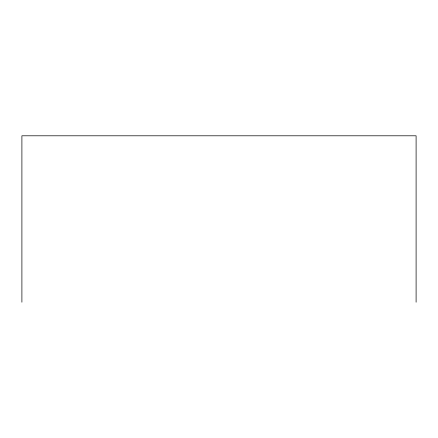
<?xml version="1.0" encoding="UTF-8"?>
<svg xmlns="http://www.w3.org/2000/svg" width="438" height="438" viewBox="0 0 438 438"><rect width="100%" height="100%" fill="white"/><g stroke="black" fill="none" stroke-linecap="round" stroke-linejoin="round"><path stroke-width="0.66" d="M416.1 302.204L416.1 135.796L21.9 135.796L21.9 302.204"/></g></svg>
